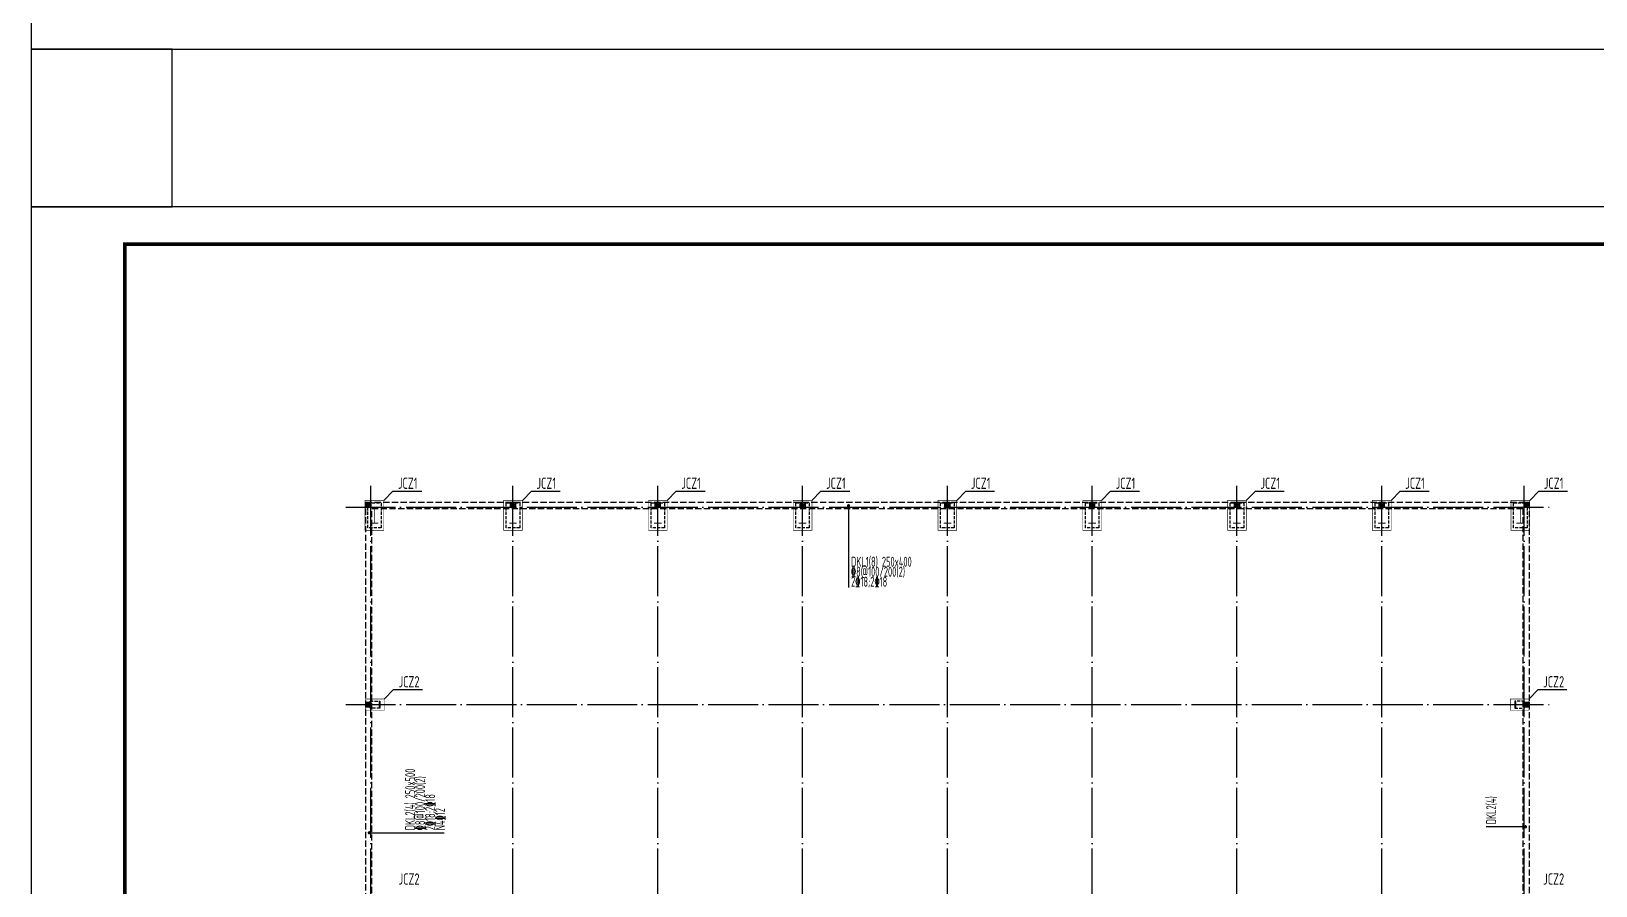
# Model space of a CAD drawing. Extents: x 9539573 to 9710259, y 1656270 to 2510207.
# Drawn here: x 9598809 to 9661475, y 2308689 to 2342907 of the extents above; entities that cross this region are included whole.
import ezdxf

# ---------------------------------------------------------------- set-up
doc = ezdxf.new("R2010")
doc.units = 0
doc.header["$LTSCALE"] = 1000
doc.header["$MEASUREMENT"] = 0
doc.linetypes.add('DASH', pattern=[0.35, 0.25, -0.1])
doc.linetypes.add('DOTE', pattern=[2.42, 2, -0.2, 0.02, -0.2])
doc.layers.get('0').update_dxf_attribs({"linetype": 'CONTINUOUS'})
for name, color, linetype in [('1000', 2, 'CONTINUOUS'), ('DOTE', 8, 'DOTE'), ('GZ', 3, 'CONTINUOUS'), ('PUB_TITLE', 4, 'CONTINUOUS'), ('一般文字', 6, 'CONTINUOUS'), ('柱', 2, 'CONTINUOUS'), ('梁', 4, 'CONTINUOUS'), ('梁集中标注', 150, 'CONTINUOUS')]:
    doc.layers.add(name, color=color, linetype=linetype)
doc.layers.add('柱集中标注', color=2, linetype='CONTINUOUS', lineweight=18)
doc.layers.add('梁集中标注竖向', color=190, linetype='CONTINUOUS', lineweight=25)
doc.styles.add('TSSD_REIN', font='atssdeng.shx', dxfattribs={"width": 0.7, "bigfont": 'atssdchn.shx'})

# ---------------------------------------------------------------- blocks, each defined once
blk = doc.blocks.new('layisuixin-point')
blk.add_lwpolyline([(-0.25, 0, 0.5, 0.5, 1), (0.25, 0, 0.5, 0.5, 1)], format="xyseb", close=True)

msp = doc.modelspace()

# ---------------------------------------------------------------- hatches: boundary and pattern name
at = {"layer": 'GZ'}
h = msp.add_hatch(dxfattribs=at)
h.set_pattern_fill('钢筋混凝土', color=256, scale=20, style=0)
h.set_pattern_definition([(45, (1352986.53, 120696.41), (-35.35533906, 35.35533906), []), (50, (1352986.53, 120696.41), (143.4520365, -12.550427), [15, -165]), (355, (1352986.53, 120696.41), (-27.7502667, 150.4384267), [12, -132]), (100.4514, (1352998.48, 120695.37), (115.7018763, 137.8879084), [12.748038, -140.2284224]), (46.1842, (1352986.53, 120736.41), (213.4482097, -33.103803), [22.5, -247.5]), (96.6356, (1353004.32, 120733.65), (186.932541, 194.823574), [19.1220576, -210.3426]), (351.1842, (1352986.53, 120736.41), (186.932389, 194.82372), [18, -198]), (21, (1353006.53, 120726.41), (119.3814104, -80.5237781), [15, -165]), (326, (1353006.53, 120726.41), (48.6630664, 145.030009), [12, -132]), (71.4514, (1353016.48, 120719.7), (168.0445257, 64.5060993), [12.748038, -140.2284224]), (37.5, (1352986.53, 120696.41), (2.43197106, 66.57877077), [0, -130.4, 0, -134, 0, -132.5]), (7.5, (1352986.53, 120696.41), (52.6139075, 78.8823424), [0, -76.4, 0, -127.4, 0, -50.5]), (327.5, (1352941.93, 120696.41), (106.76448723, -4.51097435), [0, -50, 0, -156, 0, -207]), (317.5, (1352921.93, 120696.41), (116.6372339, 20.0209965), [0, -65, 0, -103.6, 0, -147])])
h.paths.add_polyline_path([(9612204.9, 2324044.7), (9612405, 2324044.7), (9612405, 2323844.7), (9612204.9, 2323844.7)])
h = msp.add_hatch(dxfattribs=at)
h.set_pattern_fill('钢筋混凝土', color=256, scale=20, style=0)
h.set_pattern_definition([(45, (1358786.496, 120696.413), (-35.35533906, 35.35533906), []), (50, (1358786.5, 120696.41), (143.4520365, -12.550427), [15, -165]), (355, (1358786.5, 120696.41), (-27.7502667, 150.4384267), [12, -132]), (100.4514, (1358798.45, 120695.37), (115.7018763, 137.8879084), [12.748038, -140.2284224]), (46.1842, (1358786.5, 120736.41), (213.4482097, -33.103803), [22.5, -247.5]), (96.6356, (1358804.28, 120733.65), (186.932541, 194.823574), [19.1220576, -210.3426]), (351.1842, (1358786.5, 120736.41), (186.932389, 194.82372), [18, -198]), (21, (1358806.5, 120726.41), (119.3814104, -80.5237781), [15, -165]), (326, (1358806.5, 120726.41), (48.6630664, 145.030009), [12, -132]), (71.4514, (1358816.44, 120719.7), (168.0445257, 64.5060993), [12.748038, -140.2284224]), (37.5, (1358786.496, 120696.413), (2.43197106, 66.57877077), [0, -130.4, 0, -134, 0, -132.5]), (7.5, (1358786.496, 120696.41), (52.6139075, 78.8823424), [0, -76.4, 0, -127.4, 0, -50.5]), (327.5, (1358741.896, 120696.413), (106.76448723, -4.51097435), [0, -50, 0, -156, 0, -207]), (317.5, (1358721.9, 120696.41), (116.6372339, 20.0209965), [0, -65, 0, -103.6, 0, -147])])
h.paths.add_polyline_path([(9618004.9, 2324044.7), (9618204.9, 2324044.7), (9618204.9, 2323844.7), (9618004.9, 2323844.7)])
h = msp.add_hatch(dxfattribs=at)
h.set_pattern_fill('钢筋混凝土', color=256, scale=20, style=0)
h.set_pattern_definition([(45, (1364586.496, 120696.413), (-35.35533906, 35.35533906), []), (50, (1364586.5, 120696.41), (143.4520365, -12.550427), [15, -165]), (355, (1364586.5, 120696.41), (-27.7502667, 150.4384267), [12, -132]), (100.4514, (1364598.45, 120695.37), (115.7018763, 137.8879084), [12.748038, -140.2284224]), (46.1842, (1364586.5, 120736.41), (213.4482097, -33.103803), [22.5, -247.5]), (96.6356, (1364604.28, 120733.65), (186.932541, 194.823574), [19.1220576, -210.3426]), (351.1842, (1364586.5, 120736.41), (186.932389, 194.82372), [18, -198]), (21, (1364606.5, 120726.41), (119.3814104, -80.5237781), [15, -165]), (326, (1364606.5, 120726.41), (48.6630664, 145.030009), [12, -132]), (71.4514, (1364616.44, 120719.7), (168.0445257, 64.5060993), [12.748038, -140.2284224]), (37.5, (1364586.496, 120696.413), (2.43197106, 66.57877077), [0, -130.4, 0, -134, 0, -132.5]), (7.5, (1364586.496, 120696.41), (52.6139075, 78.8823424), [0, -76.4, 0, -127.4, 0, -50.5]), (327.5, (1364541.896, 120696.413), (106.76448723, -4.51097435), [0, -50, 0, -156, 0, -207]), (317.5, (1364521.9, 120696.41), (116.6372339, 20.0209965), [0, -65, 0, -103.6, 0, -147])])
h.paths.add_polyline_path([(9623804.9, 2324044.7), (9624004.9, 2324044.7), (9624004.9, 2323844.7), (9623804.9, 2323844.7)])
h = msp.add_hatch(dxfattribs=at)
h.set_pattern_fill('钢筋混凝土', color=256, scale=20, style=0)
h.set_pattern_definition([(45, (1370386.496, 120696.413), (-35.35533906, 35.35533906), []), (50, (1370386.5, 120696.41), (143.4520365, -12.550427), [15, -165]), (355, (1370386.5, 120696.41), (-27.7502667, 150.4384267), [12, -132]), (100.4514, (1370398.45, 120695.37), (115.7018763, 137.8879084), [12.748038, -140.2284224]), (46.1842, (1370386.5, 120736.41), (213.4482097, -33.103803), [22.5, -247.5]), (96.6356, (1370404.28, 120733.65), (186.932541, 194.823574), [19.1220576, -210.3426]), (351.1842, (1370386.5, 120736.41), (186.932389, 194.82372), [18, -198]), (21, (1370406.5, 120726.41), (119.3814104, -80.5237781), [15, -165]), (326, (1370406.5, 120726.41), (48.6630664, 145.030009), [12, -132]), (71.4514, (1370416.44, 120719.7), (168.0445257, 64.5060993), [12.748038, -140.2284224]), (37.5, (1370386.496, 120696.413), (2.43197106, 66.57877077), [0, -130.4, 0, -134, 0, -132.5]), (7.5, (1370386.496, 120696.41), (52.6139075, 78.8823424), [0, -76.4, 0, -127.4, 0, -50.5]), (327.5, (1370341.896, 120696.413), (106.76448723, -4.51097435), [0, -50, 0, -156, 0, -207]), (317.5, (1370321.9, 120696.41), (116.6372339, 20.0209965), [0, -65, 0, -103.6, 0, -147])])
h.paths.add_polyline_path([(9629604.9, 2324044.7), (9629804.9, 2324044.7), (9629804.9, 2323844.7), (9629604.9, 2323844.7)])
h = msp.add_hatch(dxfattribs=at)
h.set_pattern_fill('钢筋混凝土', color=256, scale=20, style=0)
h.set_pattern_definition([(45, (1376186.496, 120696.413), (-35.35533906, 35.35533906), []), (50, (1376186.5, 120696.41), (143.4520365, -12.550427), [15, -165]), (355, (1376186.5, 120696.41), (-27.7502667, 150.4384267), [12, -132]), (100.4514, (1376198.45, 120695.37), (115.7018763, 137.8879084), [12.748038, -140.2284224]), (46.1842, (1376186.5, 120736.41), (213.4482097, -33.103803), [22.5, -247.5]), (96.6356, (1376204.28, 120733.65), (186.932541, 194.823574), [19.1220576, -210.3426]), (351.1842, (1376186.5, 120736.41), (186.932389, 194.82372), [18, -198]), (21, (1376206.5, 120726.41), (119.3814104, -80.5237781), [15, -165]), (326, (1376206.5, 120726.41), (48.6630664, 145.030009), [12, -132]), (71.4514, (1376216.44, 120719.7), (168.0445257, 64.5060993), [12.748038, -140.2284224]), (37.5, (1376186.496, 120696.413), (2.43197106, 66.57877077), [0, -130.4, 0, -134, 0, -132.5]), (7.5, (1376186.496, 120696.41), (52.6139075, 78.8823424), [0, -76.4, 0, -127.4, 0, -50.5]), (327.5, (1376141.896, 120696.413), (106.76448723, -4.51097435), [0, -50, 0, -156, 0, -207]), (317.5, (1376121.9, 120696.41), (116.6372339, 20.0209965), [0, -65, 0, -103.6, 0, -147])])
h.paths.add_polyline_path([(9635404.9, 2324044.7), (9635604.9, 2324044.7), (9635604.9, 2323844.7), (9635404.9, 2323844.7)])
h = msp.add_hatch(dxfattribs=at)
h.set_pattern_fill('钢筋混凝土', color=256, scale=20, style=0)
h.set_pattern_definition([(45, (1381986.496, 120696.413), (-35.35533906, 35.35533906), []), (50, (1381986.5, 120696.41), (143.4520365, -12.550427), [15, -165]), (355, (1381986.5, 120696.41), (-27.7502667, 150.4384267), [12, -132]), (100.4514, (1381998.45, 120695.37), (115.7018763, 137.8879084), [12.748038, -140.2284224]), (46.1842, (1381986.5, 120736.41), (213.4482097, -33.103803), [22.5, -247.5]), (96.6356, (1382004.28, 120733.65), (186.932541, 194.823574), [19.1220576, -210.3426]), (351.1842, (1381986.5, 120736.41), (186.932389, 194.82372), [18, -198]), (21, (1382006.5, 120726.41), (119.3814104, -80.5237781), [15, -165]), (326, (1382006.5, 120726.41), (48.6630664, 145.030009), [12, -132]), (71.4514, (1382016.44, 120719.7), (168.0445257, 64.5060993), [12.748038, -140.2284224]), (37.5, (1381986.496, 120696.413), (2.43197106, 66.57877077), [0, -130.4, 0, -134, 0, -132.5]), (7.5, (1381986.496, 120696.41), (52.6139075, 78.8823424), [0, -76.4, 0, -127.4, 0, -50.5]), (327.5, (1381941.896, 120696.413), (106.76448723, -4.51097435), [0, -50, 0, -156, 0, -207]), (317.5, (1381921.9, 120696.41), (116.6372339, 20.0209965), [0, -65, 0, -103.6, 0, -147])])
h.paths.add_polyline_path([(9641204.9, 2324044.7), (9641404.9, 2324044.7), (9641404.9, 2323844.7), (9641204.9, 2323844.7)])
h = msp.add_hatch(dxfattribs=at)
h.set_pattern_fill('钢筋混凝土', color=256, scale=20, style=0)
h.set_pattern_definition([(45, (1387786.496, 120696.413), (-35.35533906, 35.35533906), []), (50, (1387786.5, 120696.41), (143.4520365, -12.550427), [15, -165]), (355, (1387786.5, 120696.41), (-27.7502667, 150.4384267), [12, -132]), (100.4514, (1387798.45, 120695.37), (115.7018763, 137.8879084), [12.748038, -140.2284224]), (46.1842, (1387786.5, 120736.41), (213.4482097, -33.103803), [22.5, -247.5]), (96.6356, (1387804.28, 120733.65), (186.932541, 194.823574), [19.1220576, -210.3426]), (351.1842, (1387786.5, 120736.41), (186.932389, 194.82372), [18, -198]), (21, (1387806.5, 120726.41), (119.3814104, -80.5237781), [15, -165]), (326, (1387806.5, 120726.41), (48.6630664, 145.030009), [12, -132]), (71.4514, (1387816.44, 120719.7), (168.0445257, 64.5060993), [12.748038, -140.2284224]), (37.5, (1387786.496, 120696.413), (2.43197106, 66.57877077), [0, -130.4, 0, -134, 0, -132.5]), (7.5, (1387786.496, 120696.41), (52.6139075, 78.8823424), [0, -76.4, 0, -127.4, 0, -50.5]), (327.5, (1387741.896, 120696.413), (106.76448723, -4.51097435), [0, -50, 0, -156, 0, -207]), (317.5, (1387721.9, 120696.41), (116.6372339, 20.0209965), [0, -65, 0, -103.6, 0, -147])])
h.paths.add_polyline_path([(9647004.9, 2324044.7), (9647204.9, 2324044.7), (9647204.9, 2323844.7), (9647004.9, 2323844.7)])
h = msp.add_hatch(dxfattribs=at)
h.set_pattern_fill('钢筋混凝土', color=256, scale=20, style=0)
h.set_pattern_definition([(45, (1393586.496, 120696.413), (-35.35533906, 35.35533906), []), (50, (1393586.5, 120696.41), (143.4520365, -12.550427), [15, -165]), (355, (1393586.5, 120696.41), (-27.7502667, 150.4384267), [12, -132]), (100.4514, (1393598.45, 120695.37), (115.7018763, 137.8879084), [12.748038, -140.2284224]), (46.1842, (1393586.5, 120736.41), (213.4482097, -33.103803), [22.5, -247.5]), (96.6356, (1393604.28, 120733.65), (186.932541, 194.823574), [19.1220576, -210.3426]), (351.1842, (1393586.5, 120736.41), (186.932389, 194.82372), [18, -198]), (21, (1393606.5, 120726.41), (119.3814104, -80.5237781), [15, -165]), (326, (1393606.5, 120726.41), (48.6630664, 145.030009), [12, -132]), (71.4514, (1393616.44, 120719.7), (168.0445257, 64.5060993), [12.748038, -140.2284224]), (37.5, (1393586.496, 120696.413), (2.43197106, 66.57877077), [0, -130.4, 0, -134, 0, -132.5]), (7.5, (1393586.496, 120696.41), (52.6139075, 78.8823424), [0, -76.4, 0, -127.4, 0, -50.5]), (327.5, (1393541.896, 120696.413), (106.76448723, -4.51097435), [0, -50, 0, -156, 0, -207]), (317.5, (1393521.9, 120696.41), (116.6372339, 20.0209965), [0, -65, 0, -103.6, 0, -147])])
h.paths.add_polyline_path([(9652804.9, 2324044.7), (9653004.9, 2324044.7), (9653004.9, 2323844.7), (9652804.9, 2323844.7)])
h = msp.add_hatch(dxfattribs=at)
h.set_pattern_fill('钢筋混凝土', color=256, scale=20, style=0)
h.set_pattern_definition([(45, (1399386.53, 120696.41), (-35.35533906, 35.35533906), []), (50, (1399386.53, 120696.41), (143.4520365, -12.550427), [15, -165]), (355, (1399386.53, 120696.41), (-27.7502667, 150.4384267), [12, -132]), (100.4514, (1399398.48, 120695.37), (115.7018763, 137.8879084), [12.748038, -140.2284224]), (46.1842, (1399386.53, 120736.41), (213.4482097, -33.103803), [22.5, -247.5]), (96.6356, (1399404.32, 120733.65), (186.932541, 194.823574), [19.1220576, -210.3426]), (351.1842, (1399386.53, 120736.41), (186.932389, 194.82372), [18, -198]), (21, (1399406.53, 120726.41), (119.3814104, -80.5237781), [15, -165]), (326, (1399406.53, 120726.41), (48.6630664, 145.030009), [12, -132]), (71.4514, (1399416.48, 120719.7), (168.0445257, 64.5060993), [12.748038, -140.2284224]), (37.5, (1399386.53, 120696.41), (2.43197106, 66.57877077), [0, -130.4, 0, -134, 0, -132.5]), (7.5, (1399386.53, 120696.41), (52.6139075, 78.8823424), [0, -76.4, 0, -127.4, 0, -50.5]), (327.5, (1399341.93, 120696.41), (106.76448723, -4.51097435), [0, -50, 0, -156, 0, -207]), (317.5, (1399321.93, 120696.41), (116.6372339, 20.0209965), [0, -65, 0, -103.6, 0, -147])])
h.paths.add_polyline_path([(9658604.9, 2324044.7), (9658805, 2324044.7), (9658805, 2323844.7), (9658604.9, 2323844.7)])
h = msp.add_hatch(dxfattribs=at)
h.set_pattern_fill('钢筋混凝土', color=256, scale=20, style=0)
h.set_pattern_definition([(45, (1352986.53, 112696.41), (-35.35533906, 35.35533906), []), (50, (1352986.53, 112696.41), (143.4520365, -12.550427), [15, -165]), (355, (1352986.53, 112696.41), (-27.7502667, 150.4384267), [12, -132]), (100.4514, (1352998.48, 112695.37), (115.7018763, 137.8879084), [12.748038, -140.2284224]), (46.1842, (1352986.53, 112736.41), (213.4482097, -33.103803), [22.5, -247.5]), (96.6356, (1353004.32, 112733.65), (186.932541, 194.823574), [19.1220576, -210.3426]), (351.1842, (1352986.53, 112736.41), (186.932389, 194.82372), [18, -198]), (21, (1353006.53, 112726.41), (119.3814104, -80.5237781), [15, -165]), (326, (1353006.53, 112726.41), (48.6630664, 145.030009), [12, -132]), (71.4514, (1353016.48, 112719.7), (168.0445257, 64.5060993), [12.748038, -140.2284224]), (37.5, (1352986.53, 112696.41), (2.43197106, 66.57877077), [0, -130.4, 0, -134, 0, -132.5]), (7.5, (1352986.53, 112696.41), (52.6139075, 78.8823424), [0, -76.4, 0, -127.4, 0, -50.5]), (327.5, (1352941.93, 112696.41), (106.76448723, -4.51097435), [0, -50, 0, -156, 0, -207]), (317.5, (1352921.93, 112696.41), (116.6372339, 20.0209965), [0, -65, 0, -103.6, 0, -147])])
h.paths.add_polyline_path([(9612204.9, 2316044.7), (9612405, 2316044.7), (9612405, 2315844.7), (9612204.9, 2315844.7)])
h = msp.add_hatch(dxfattribs=at)
h.set_pattern_fill('钢筋混凝土', color=256, scale=20, style=0)
h.set_pattern_definition([(45, (1399386.594, 112696.41), (-35.35533906, 35.35533906), []), (50, (1399386.6, 112696.41), (143.4520365, -12.550427), [15, -165]), (355, (1399386.6, 112696.41), (-27.7502667, 150.4384267), [12, -132]), (100.4514, (1399398.55, 112695.37), (115.7018763, 137.8879084), [12.748038, -140.2284224]), (46.1842, (1399386.6, 112736.41), (213.4482097, -33.103803), [22.5, -247.5]), (96.6356, (1399404.38, 112733.65), (186.932541, 194.823574), [19.1220576, -210.3426]), (351.1842, (1399386.6, 112736.41), (186.932389, 194.82372), [18, -198]), (21, (1399406.6, 112726.41), (119.3814104, -80.5237781), [15, -165]), (326, (1399406.6, 112726.41), (48.6630664, 145.030009), [12, -132]), (71.4514, (1399416.54, 112719.7), (168.0445257, 64.5060993), [12.748038, -140.2284224]), (37.5, (1399386.594, 112696.41), (2.43197106, 66.57877077), [0, -130.4, 0, -134, 0, -132.5]), (7.5, (1399386.594, 112696.41), (52.6139075, 78.8823424), [0, -76.4, 0, -127.4, 0, -50.5]), (327.5, (1399341.994, 112696.41), (106.76448723, -4.51097435), [0, -50, 0, -156, 0, -207]), (317.5, (1399321.99, 112696.41), (116.6372339, 20.0209965), [0, -65, 0, -103.6, 0, -147])])
h.paths.add_polyline_path([(9658605, 2316044.7), (9658805, 2316044.7), (9658805, 2315844.7), (9658605, 2315844.7)])
at = {"layer": '柱'}
for color, points in [(2, [(9612705, 2323194.7), (9612405, 2323194.7), (9612405, 2323226.7), (9612543, 2323226.7), (9612543, 2323812.7), (9612405, 2323812.7), (9612405, 2323844.7), (9612705, 2323844.7), (9612705, 2323812.7), (9612567, 2323812.7), (9612567, 2323226.7), (9612705, 2323226.7)]), (2, [(9618255, 2323194.7), (9617955, 2323194.7), (9617955, 2323226.7), (9618093, 2323226.7), (9618093, 2323812.7), (9617955, 2323812.7), (9617955, 2323844.7), (9618255, 2323844.7), (9618255, 2323812.7), (9618117, 2323812.7), (9618117, 2323226.7), (9618255, 2323226.7)]), (2, [(9624055, 2323194.7), (9623755, 2323194.7), (9623755, 2323226.7), (9623893, 2323226.7), (9623893, 2323812.7), (9623755, 2323812.7), (9623755, 2323844.7), (9624055, 2323844.7), (9624055, 2323812.7), (9623917, 2323812.7), (9623917, 2323226.7), (9624055, 2323226.7)]), (2, [(9629855, 2323194.7), (9629555, 2323194.7), (9629555, 2323226.7), (9629693, 2323226.7), (9629693, 2323812.7), (9629555, 2323812.7), (9629555, 2323844.7), (9629855, 2323844.7), (9629855, 2323812.7), (9629717, 2323812.7), (9629717, 2323226.7), (9629855, 2323226.7)]), (2, [(9635655, 2323194.7), (9635355, 2323194.7), (9635355, 2323226.7), (9635493, 2323226.7), (9635493, 2323812.7), (9635355, 2323812.7), (9635355, 2323844.7), (9635655, 2323844.7), (9635655, 2323812.7), (9635517, 2323812.7), (9635517, 2323226.7), (9635655, 2323226.7)]), (2, [(9641455, 2323194.7), (9641155, 2323194.7), (9641155, 2323226.7), (9641293, 2323226.7), (9641293, 2323812.7), (9641155, 2323812.7), (9641155, 2323844.7), (9641455, 2323844.7), (9641455, 2323812.7), (9641317, 2323812.7), (9641317, 2323226.7), (9641455, 2323226.7)]), (2, [(9647255, 2323194.7), (9646955, 2323194.7), (9646955, 2323226.7), (9647093, 2323226.7), (9647093, 2323812.7), (9646955, 2323812.7), (9646955, 2323844.7), (9647255, 2323844.7), (9647255, 2323812.7), (9647117, 2323812.7), (9647117, 2323226.7), (9647255, 2323226.7)]), (2, [(9653055, 2323194.7), (9652755, 2323194.7), (9652755, 2323226.7), (9652893, 2323226.7), (9652893, 2323812.7), (9652755, 2323812.7), (9652755, 2323844.7), (9653055, 2323844.7), (9653055, 2323812.7), (9652917, 2323812.7), (9652917, 2323226.7), (9653055, 2323226.7)]), (2, [(9658605, 2323194.7), (9658305, 2323194.7), (9658305, 2323226.7), (9658443, 2323226.7), (9658443, 2323812.7), (9658305, 2323812.7), (9658305, 2323844.7), (9658605, 2323844.7), (9658605, 2323812.7), (9658467, 2323812.7), (9658467, 2323226.7), (9658605, 2323226.7)]), (3, [(9612405, 2316064.7), (9612405, 2315824.7), (9612437, 2315824.7), (9612437, 2315932.7), (9612723, 2315932.7), (9612723, 2315824.7), (9612755, 2315824.7), (9612755, 2316064.7), (9612723, 2316064.7), (9612723, 2315956.7), (9612437, 2315956.7), (9612437, 2316064.7)]), (3, [(9658605, 2316064.7), (9658605, 2315824.7), (9658573, 2315824.7), (9658573, 2315932.7), (9658287, 2315932.7), (9658287, 2315824.7), (9658255, 2315824.7), (9658255, 2316064.7), (9658287, 2316064.7), (9658287, 2315956.7), (9658573, 2315956.7), (9658573, 2316064.7)])]:
    msp.add_hatch(color=color, dxfattribs=at).paths.add_polyline_path(points)

# ---------------------------------------------------------------- linework, layer by layer
at = {"layer": '1000', "color": 3, "linetype": 'DASH', "ltscale": 0.5}
for points in [[(9612285, 2324019.7), (9612825, 2324019.7), (9612825, 2323019.7), (9612285, 2323019.7)], [(9617835, 2324019.7), (9618375, 2324019.7), (9618375, 2323019.7), (9617835, 2323019.7)], [(9623635, 2324019.7), (9624175, 2324019.7), (9624175, 2323019.7), (9623635, 2323019.7)], [(9629435, 2324019.7), (9629975, 2324019.7), (9629975, 2323019.7), (9629435, 2323019.7)], [(9635235, 2324019.7), (9635775, 2324019.7), (9635775, 2323019.7), (9635235, 2323019.7)], [(9641035, 2324019.7), (9641575, 2324019.7), (9641575, 2323019.7), (9641035, 2323019.7)], [(9646835, 2324019.7), (9647375, 2324019.7), (9647375, 2323019.7), (9646835, 2323019.7)], [(9652635, 2324019.7), (9653175, 2324019.7), (9653175, 2323019.7), (9652635, 2323019.7)], [(9658185, 2324019.7), (9658725, 2324019.7), (9658725, 2323019.7), (9658185, 2323019.7)], [(9612385, 2316084.7), (9612775, 2316084.7), (9612775, 2315804.7), (9612385, 2315804.7)], [(9658625, 2316084.7), (9658235, 2316084.7), (9658235, 2315804.7), (9658625, 2315804.7)]]:
    msp.add_lwpolyline(points, close=True, dxfattribs=at)
at = {"layer": 'DOTE'}
for p, q in [((9612405, 2291244.7), (9612405, 2324844.7)), ((9618105, 2291244.7), (9618105, 2324844.7)), ((9623905, 2291244.7), (9623905, 2324844.7)), ((9629705, 2291244.7), (9629705, 2324844.7)), ((9635505, 2291244.7), (9635505, 2324844.7)), ((9641305, 2291244.7), (9641305, 2324844.7)), ((9647105, 2291244.7), (9647105, 2324844.7)), ((9652905, 2291244.7), (9652905, 2324844.7)), ((9658605, 2291244.7), (9658605, 2324844.7)), ((9611405, 2323844.7), (9659605, 2323844.7)), ((9611405, 2315944.7), (9659605, 2315944.7))]:
    msp.add_line(p, q, dxfattribs=at)
at = {"layer": 'GZ'}
for points in [[(9612204.9, 2324044.7), (9612405, 2324044.7), (9612405, 2323844.7), (9612204.9, 2323844.7)], [(9618004.9, 2324044.7), (9618204.9, 2324044.7), (9618204.9, 2323844.7), (9618004.9, 2323844.7)], [(9623804.9, 2324044.7), (9624004.9, 2324044.7), (9624004.9, 2323844.7), (9623804.9, 2323844.7)], [(9629604.9, 2324044.7), (9629804.9, 2324044.7), (9629804.9, 2323844.7), (9629604.9, 2323844.7)], [(9635404.9, 2324044.7), (9635604.9, 2324044.7), (9635604.9, 2323844.7), (9635404.9, 2323844.7)], [(9641204.9, 2324044.7), (9641404.9, 2324044.7), (9641404.9, 2323844.7), (9641204.9, 2323844.7)], [(9647004.9, 2324044.7), (9647204.9, 2324044.7), (9647204.9, 2323844.7), (9647004.9, 2323844.7)], [(9652804.9, 2324044.7), (9653004.9, 2324044.7), (9653004.9, 2323844.7), (9652804.9, 2323844.7)], [(9658604.9, 2324044.7), (9658805, 2324044.7), (9658805, 2323844.7), (9658604.9, 2323844.7)], [(9612204.9, 2316044.7), (9612405, 2316044.7), (9612405, 2315844.7), (9612204.9, 2315844.7)], [(9658605, 2316044.7), (9658805, 2316044.7), (9658805, 2315844.7), (9658605, 2315844.7)]]:
    msp.add_lwpolyline(points, close=True, dxfattribs=at)
at = {"layer": 'PUB_TITLE'}
for points in [[(9598809.4, 2342194.8), (9710259.4, 2342194.8), (9710259.4, 2405194.8), (9598809.4, 2405194.8)], [(9598809.4, 2272882.4), (9687909.4, 2272882.4), (9687909.4, 2335882.4), (9598809.4, 2335882.4)]]:
    msp.add_lwpolyline(points, close=True, dxfattribs=at)
at = {"layer": 'PUB_TITLE', "color": 1}
msp.add_lwpolyline([(9598809.4, 2335882.4), (9604452.9, 2335882.4), (9604452.9, 2342194.8), (9598809.4, 2342194.8)], close=True, dxfattribs=at)
at = {"layer": 'PUB_TITLE', "const_width": 150}
msp.add_lwpolyline([(9602559.4, 2274382.4), (9686409.4, 2274382.4), (9686409.4, 2334382.4), (9602559.4, 2334382.4)], close=True, dxfattribs=at)
at = {"layer": '一般文字', "color": 6}
for points in [[(9612930, 2324119.7), (9613292.7, 2324496.4), (9614449.3, 2324496.4)], [(9618480, 2324119.7), (9618842.7, 2324496.4), (9619999.3, 2324496.4)], [(9624280, 2324119.7), (9624642.7, 2324496.4), (9625799.3, 2324496.4)], [(9630080, 2324119.7), (9630442.7, 2324496.4), (9631599.3, 2324496.4)], [(9635880, 2324119.7), (9636242.7, 2324496.4), (9637399.3, 2324496.4)], [(9641680, 2324119.7), (9642042.7, 2324496.4), (9643199.3, 2324496.4)], [(9647480, 2324119.7), (9647842.7, 2324496.4), (9648999.3, 2324496.4)], [(9653280, 2324119.7), (9653642.7, 2324496.4), (9654799.3, 2324496.4)], [(9658830, 2324119.7), (9659192.7, 2324496.4), (9660349.3, 2324496.4)], [(9612955, 2316169.7), (9613317.7, 2316546.4), (9614474.3, 2316546.4)], [(9658805, 2316169.7), (9659167.7, 2316546.4), (9660324.3, 2316546.4)]]:
    msp.add_lwpolyline(points, dxfattribs=at)
at = {"layer": '柱', "color": 2, "const_width": 5}
for points in [[(9612705, 2323194.7), (9612405, 2323194.7), (9612405, 2323226.7), (9612543, 2323226.7), (9612543, 2323812.7), (9612405, 2323812.7), (9612405, 2323844.7), (9612705, 2323844.7), (9612705, 2323812.7), (9612567, 2323812.7), (9612567, 2323226.7), (9612705, 2323226.7)], [(9618255, 2323194.7), (9617955, 2323194.7), (9617955, 2323226.7), (9618093, 2323226.7), (9618093, 2323812.7), (9617955, 2323812.7), (9617955, 2323844.7), (9618255, 2323844.7), (9618255, 2323812.7), (9618117, 2323812.7), (9618117, 2323226.7), (9618255, 2323226.7)], [(9624055, 2323194.7), (9623755, 2323194.7), (9623755, 2323226.7), (9623893, 2323226.7), (9623893, 2323812.7), (9623755, 2323812.7), (9623755, 2323844.7), (9624055, 2323844.7), (9624055, 2323812.7), (9623917, 2323812.7), (9623917, 2323226.7), (9624055, 2323226.7)], [(9629855, 2323194.7), (9629555, 2323194.7), (9629555, 2323226.7), (9629693, 2323226.7), (9629693, 2323812.7), (9629555, 2323812.7), (9629555, 2323844.7), (9629855, 2323844.7), (9629855, 2323812.7), (9629717, 2323812.7), (9629717, 2323226.7), (9629855, 2323226.7)], [(9635655, 2323194.7), (9635355, 2323194.7), (9635355, 2323226.7), (9635493, 2323226.7), (9635493, 2323812.7), (9635355, 2323812.7), (9635355, 2323844.7), (9635655, 2323844.7), (9635655, 2323812.7), (9635517, 2323812.7), (9635517, 2323226.7), (9635655, 2323226.7)], [(9641455, 2323194.7), (9641155, 2323194.7), (9641155, 2323226.7), (9641293, 2323226.7), (9641293, 2323812.7), (9641155, 2323812.7), (9641155, 2323844.7), (9641455, 2323844.7), (9641455, 2323812.7), (9641317, 2323812.7), (9641317, 2323226.7), (9641455, 2323226.7)], [(9647255, 2323194.7), (9646955, 2323194.7), (9646955, 2323226.7), (9647093, 2323226.7), (9647093, 2323812.7), (9646955, 2323812.7), (9646955, 2323844.7), (9647255, 2323844.7), (9647255, 2323812.7), (9647117, 2323812.7), (9647117, 2323226.7), (9647255, 2323226.7)], [(9653055, 2323194.7), (9652755, 2323194.7), (9652755, 2323226.7), (9652893, 2323226.7), (9652893, 2323812.7), (9652755, 2323812.7), (9652755, 2323844.7), (9653055, 2323844.7), (9653055, 2323812.7), (9652917, 2323812.7), (9652917, 2323226.7), (9653055, 2323226.7)], [(9658605, 2323194.7), (9658305, 2323194.7), (9658305, 2323226.7), (9658443, 2323226.7), (9658443, 2323812.7), (9658305, 2323812.7), (9658305, 2323844.7), (9658605, 2323844.7), (9658605, 2323812.7), (9658467, 2323812.7), (9658467, 2323226.7), (9658605, 2323226.7)]]:
    msp.add_lwpolyline(points, close=True, dxfattribs=at)
at = {"layer": '柱', "color": 3, "const_width": 5}
for points in [[(9612405, 2316064.7), (9612405, 2315824.7), (9612437, 2315824.7), (9612437, 2315932.7), (9612723, 2315932.7), (9612723, 2315824.7), (9612755, 2315824.7), (9612755, 2316064.7), (9612723, 2316064.7), (9612723, 2315956.7), (9612437, 2315956.7), (9612437, 2316064.7)], [(9658605, 2316064.7), (9658605, 2315824.7), (9658573, 2315824.7), (9658573, 2315932.7), (9658287, 2315932.7), (9658287, 2315824.7), (9658255, 2315824.7), (9658255, 2316064.7), (9658287, 2316064.7), (9658287, 2315956.7), (9658573, 2315956.7), (9658573, 2316064.7)]]:
    msp.add_lwpolyline(points, close=True, dxfattribs=at)
at = {"layer": '柱集中标注', "color": 6, "const_width": 20}
for points in [[(9612180, 2324119.7), (9612930, 2324119.7), (9612930, 2322919.7), (9612180, 2322919.7)], [(9617730, 2324119.7), (9618480, 2324119.7), (9618480, 2322919.7), (9617730, 2322919.7)], [(9623530, 2324119.7), (9624280, 2324119.7), (9624280, 2322919.7), (9623530, 2322919.7)], [(9629330, 2324119.7), (9630080, 2324119.7), (9630080, 2322919.7), (9629330, 2322919.7)], [(9635130, 2324119.7), (9635880, 2324119.7), (9635880, 2322919.7), (9635130, 2322919.7)], [(9640930, 2324119.7), (9641680, 2324119.7), (9641680, 2322919.7), (9640930, 2322919.7)], [(9646730, 2324119.7), (9647480, 2324119.7), (9647480, 2322919.7), (9646730, 2322919.7)], [(9652530, 2324119.7), (9653280, 2324119.7), (9653280, 2322919.7), (9652530, 2322919.7)], [(9658080, 2324119.7), (9658830, 2324119.7), (9658830, 2322919.7), (9658080, 2322919.7)], [(9612205, 2316169.7), (9612955, 2316169.7), (9612955, 2315719.7), (9612205, 2315719.7)], [(9658805, 2316169.7), (9658055, 2316169.7), (9658055, 2315719.7), (9658805, 2315719.7)]]:
    msp.add_lwpolyline(points, close=True, dxfattribs=at)
at = {"layer": '梁', "color": 150, "linetype": 'DASH'}
for points in [[(9612205, 2324044.7), (9658805, 2324044.7), (9658805, 2292044.7), (9612205, 2292044.7)], [(9612455, 2323794.7), (9658555, 2323794.7), (9658555, 2292294.7), (9612455, 2292294.7)]]:
    msp.add_lwpolyline(points, close=True, dxfattribs=at)
at = {"layer": '梁集中标注', "linetype": 'Continuous', "ltscale": 1}
msp.add_line((9631546, 2323905.1), (9631546, 2320633.1), dxfattribs=at)
at = {"layer": '梁集中标注竖向', "linetype": 'Continuous', "ltscale": 1}
for p, q in [((9612351.5, 2310809.1), (9615354, 2310809.1)), ((9658658.4, 2311050.9), (9657087.2, 2311050.9))]:
    msp.add_line(p, q, dxfattribs=at)

# ---------------------------------------------------------------- block references
at = {"layer": '梁集中标注', "xscale": 132, "yscale": 132, "zscale": 132}
msp.add_blockref('layisuixin-point', (9631546, 2323905.1), dxfattribs=at)
msp.add_blockref('layisuixin-point', (9631546, 2323905.1), dxfattribs=at)
at = {"layer": '梁集中标注竖向', "yscale": 132, "zscale": 132}
for p, xscale in [((9612351.5, 2310809.1), 132), ((9658658.4, 2311050.9), -132)]:
    msp.add_blockref('layisuixin-point', p, dxfattribs=dict(at, xscale=xscale))

# ---------------------------------------------------------------- texts
at = {"layer": '一般文字', "color": 6, "style": 'TSSD_REIN', "width": 0.7}
for s, p in [('JCZ1', (9613495.8, 2324582.4)), ('JCZ1', (9619045.8, 2324582.4)), ('JCZ1', (9624845.8, 2324582.4)), ('JCZ1', (9630645.8, 2324582.4)), ('JCZ1', (9636445.8, 2324582.4)), ('JCZ1', (9642245.8, 2324582.4)), ('JCZ1', (9648045.8, 2324582.4)), ('JCZ1', (9653845.8, 2324582.4)), ('JCZ1', (9659395.8, 2324582.4)), ('JCZ2', (9613520.8, 2316632.4)), ('JCZ2', (9659370.8, 2316632.4)), ('JCZ2', (9613520.8, 2308732.4)), ('JCZ2', (9659370.8, 2308732.4))]:
    msp.add_text(s, height=450, dxfattribs=at).set_placement(p)
at = {"layer": '梁集中标注', "style": 'TSSD_REIN', "width": 0.6}
for s, p in [('DKL1(8) 250x400', (9631646, 2321463.9)), ('%%1328@100/200(2)', (9631646, 2321063.9)), ('2%%13218;2%%13218', (9631646, 2320663.9))]:
    msp.add_text(s, height=400, dxfattribs=at).set_placement(p)
at = {"layer": '梁集中标注竖向', "style": 'TSSD_REIN', "width": 0.6}
for s, p in [('DKL2(4) 250x500', (9614184.8, 2310909.1)), ('%%1328@100/200(2)', (9614584.8, 2310909.1)), ('2%%13218;2%%13218', (9614984.8, 2310909.1)), ('DKL2(4)', (9657487.2, 2311150.9)), ('N4%%13212', (9615384.8, 2310909.1))]:
    msp.add_text(s, height=400, rotation=90, dxfattribs=at).set_placement(p)

doc.saveas('drawing.dxf')
